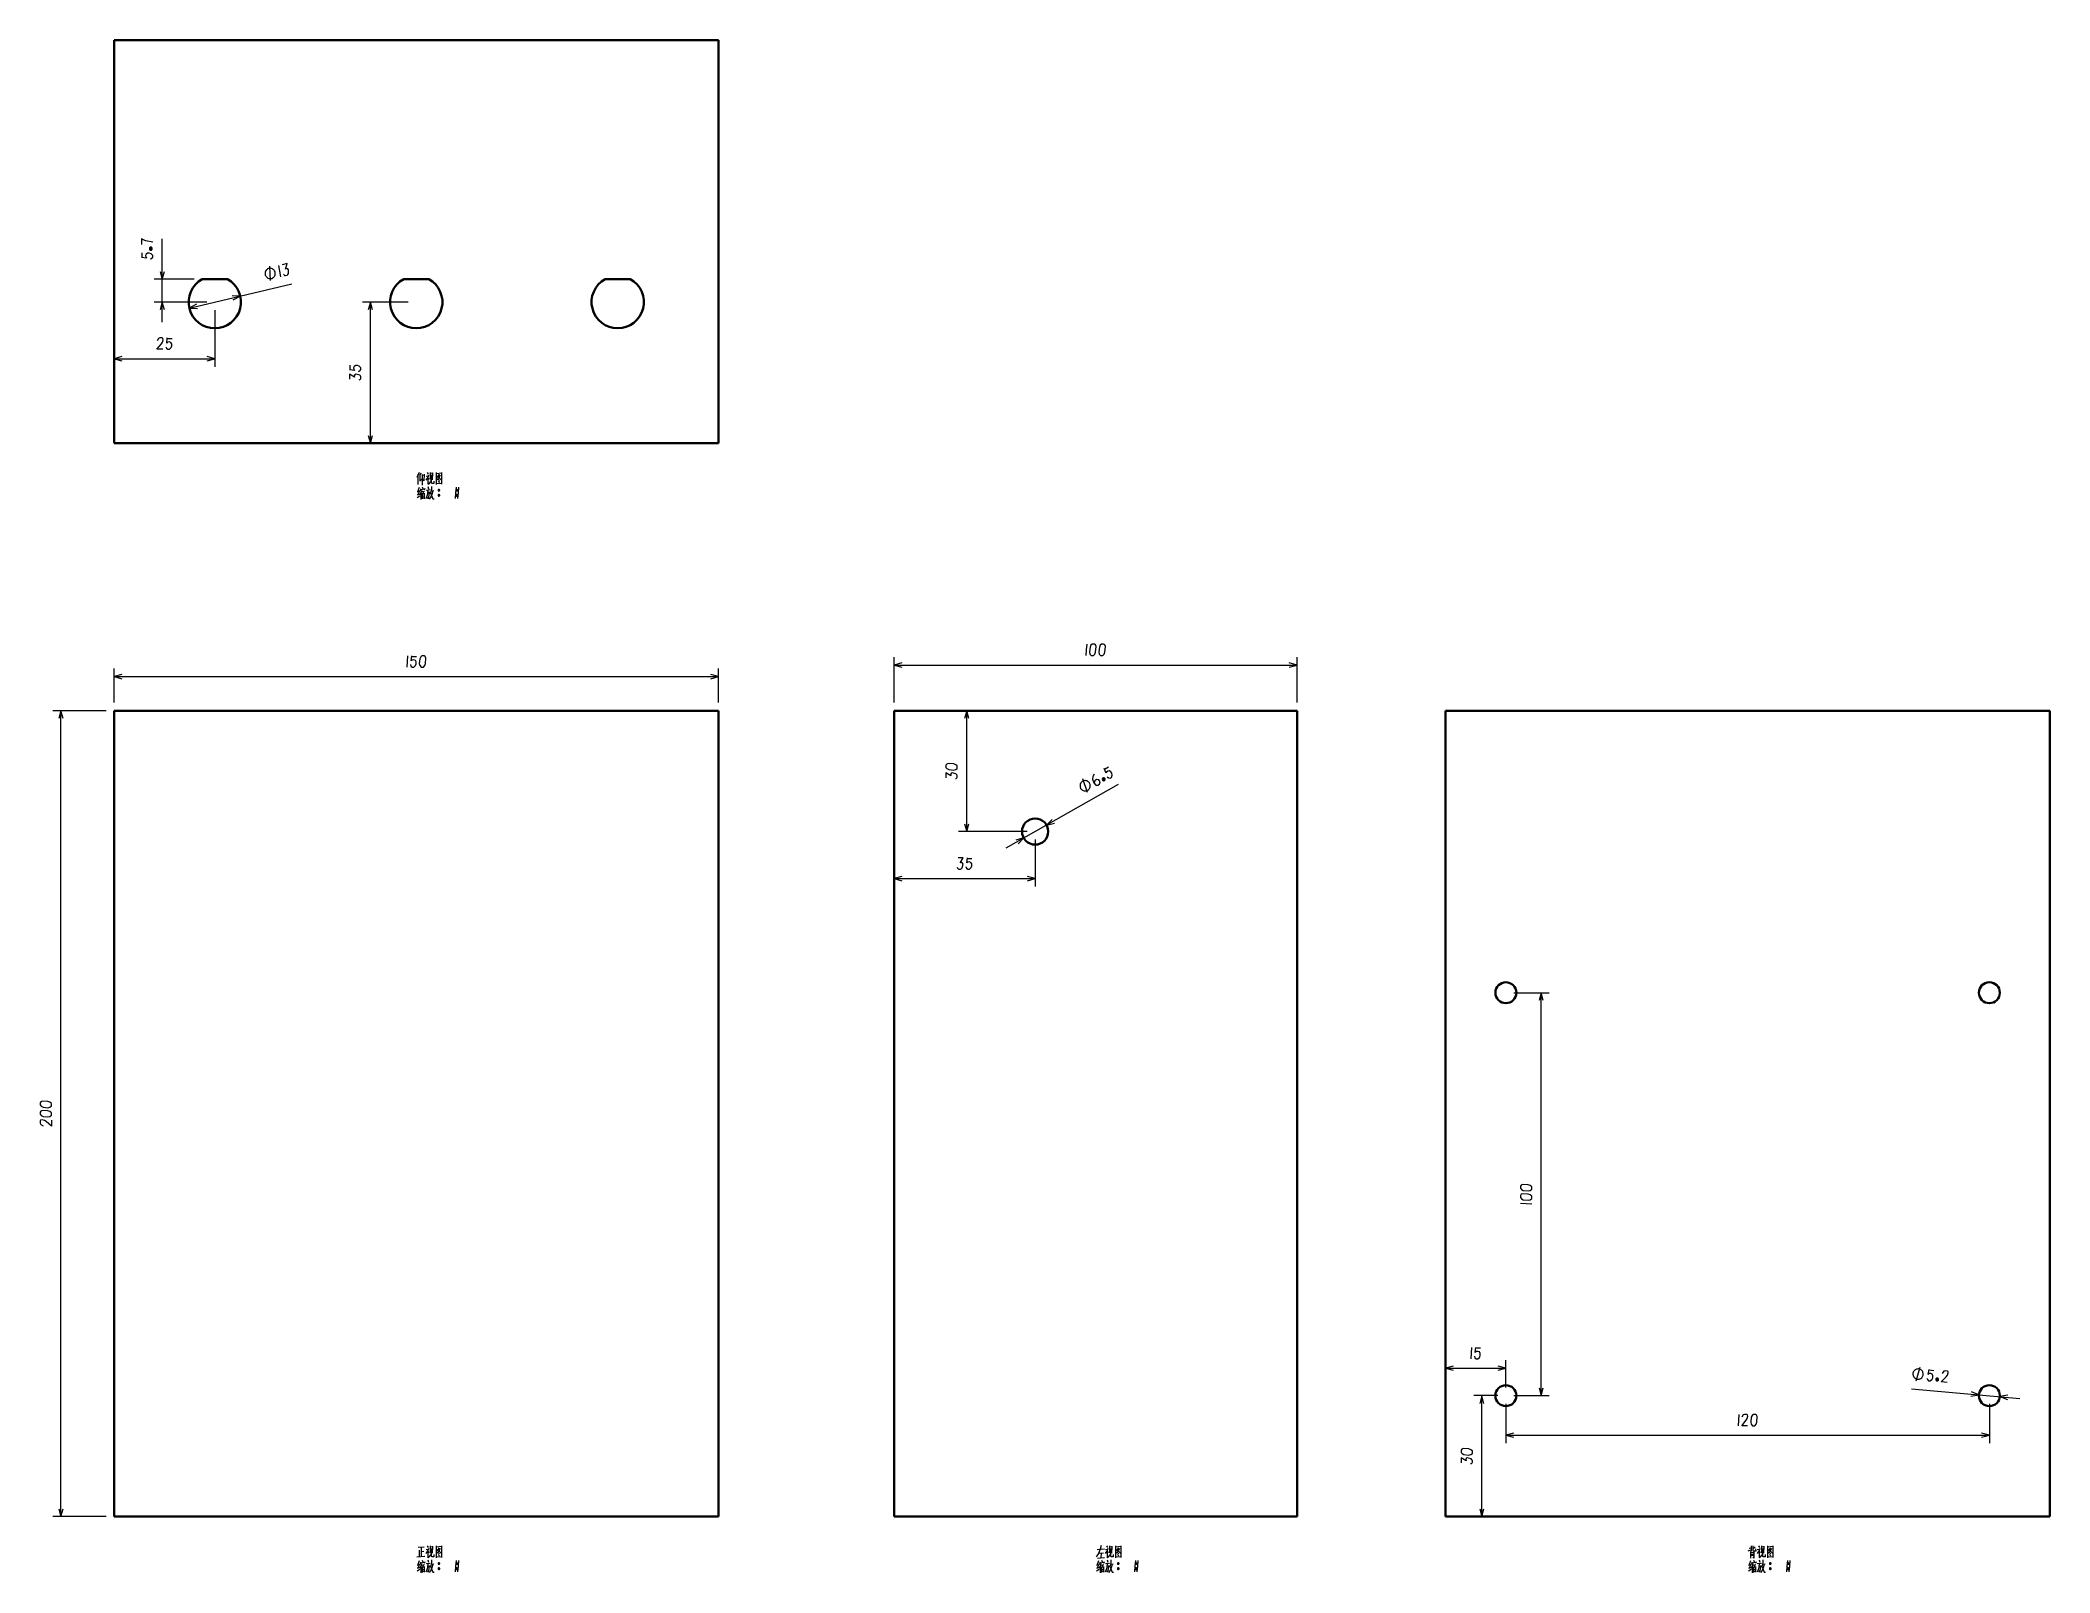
# Model space of a CAD drawing. Extents: x 40 to 539, y 96 to 476.
import ezdxf

# ---------------------------------------------------------------- set-up
doc = ezdxf.new("R2010")
doc.units = 0

msp = doc.modelspace()

# ---------------------------------------------------------------- linework, layer by layer
at = {"color": 7, "lineweight": 35}
for p, q in [((208.63, 476.16), (58.63, 476.16)), ((58.63, 376.16), (58.63, 476.16)), ((208.63, 376.16), (208.63, 476.16)), ((208.63, 376.16), (58.63, 376.16)), ((58.63, 309.76), (208.63, 309.76)), ((58.63, 109.76), (58.63, 309.76)), ((208.63, 309.76), (208.63, 109.76)), ((252.23, 309.76), (352.23, 309.76)), ((252.23, 109.76), (252.23, 309.76)), ((352.23, 109.76), (352.23, 309.76)), ((389.05, 309.76), (389.05, 109.76)), ((539.05, 309.76), (389.05, 309.76)), ((539.05, 109.76), (539.05, 309.76)), ((208.63, 109.76), (58.63, 109.76)), ((252.23, 109.76), (352.23, 109.76)), ((389.05, 109.76), (539.05, 109.76))]:
    msp.add_line(p, q, dxfattribs=at)
at = {"color": 7, "lineweight": 13}
for p, q in [((70.59, 406.16), (70.59, 426.83)), ((77.31, 409.66), (102.74, 415.69)), ((122.25, 376.16), (122.25, 411.16)), ((58.63, 397.11), (83.63, 397.11)), ((252.23, 321.08), (352.23, 321.08)), ((58.63, 318.2), (208.63, 318.2)), ((45.45, 109.76), (45.45, 309.76)), ((270.24, 279.76), (270.24, 309.76)), ((280.06, 275.69), (307.89, 291.48)), ((252.23, 268.09), (287.23, 268.09)), ((412.83, 139.76), (412.83, 239.76)), ((398.08, 109.76), (398.08, 139.76)), ((504.74, 141.49), (531.62, 139.08)), ((404.05, 129.96), (524.05, 129.96))]:
    msp.add_line(p, q, dxfattribs=at)
at = {"color": 7, "lineweight": 13, "ltscale": 0.248017}
msp.add_line((78.51, 416.86), (68.59, 416.86), dxfattribs=at)
at = {"color": 7, "lineweight": 35, "ltscale": 0.156205}
for p, q in [((86.76, 416.86), (80.51, 416.86)), ((130.51, 416.86), (136.76, 416.86)), ((180.51, 416.86), (186.76, 416.86))]:
    msp.add_line(p, q, dxfattribs=at)
at = {"color": 7, "lineweight": 13, "ltscale": 0.32612}
msp.add_line((81.63, 411.16), (68.59, 411.16), dxfattribs=at)
at = {"color": 7, "lineweight": 13, "ltscale": 0.351288}
msp.add_line((83.63, 409.16), (83.63, 395.11), dxfattribs=at)
at = {"color": 7, "lineweight": 13, "ltscale": 0.284598}
msp.add_line((131.63, 411.16), (120.25, 411.16), dxfattribs=at)
at = {"color": 7, "lineweight": 13, "ltscale": 0.211037}
for p, q in [((58.63, 311.76), (58.63, 320.2)), ((208.63, 311.76), (208.63, 320.2))]:
    msp.add_line(p, q, dxfattribs=at)
at = {"color": 7, "lineweight": 13, "ltscale": 0.282982}
for p, q in [((252.23, 311.76), (252.23, 323.08)), ((352.23, 311.76), (352.23, 323.08))]:
    msp.add_line(p, q, dxfattribs=at)
at = {"color": 7, "lineweight": 13, "ltscale": 0.329712}
for p, q in [((56.63, 309.76), (43.45, 309.76)), ((56.63, 109.76), (43.45, 109.76))]:
    msp.add_line(p, q, dxfattribs=at)
at = {"color": 7, "lineweight": 13, "ltscale": 0.424713}
msp.add_line((285.23, 279.76), (268.24, 279.76), dxfattribs=at)
at = {"color": 7, "lineweight": 13, "ltscale": 0.291852}
msp.add_line((287.23, 277.76), (287.23, 266.09), dxfattribs=at)
at = {"color": 7, "lineweight": 13, "ltscale": 0.21961}
for p, q in [((406.05, 239.76), (414.83, 239.76)), ((406.05, 139.76), (414.83, 139.76))]:
    msp.add_line(p, q, dxfattribs=at)
at = {"color": 7, "lineweight": 13, "ltscale": 0.375}
msp.add_line((389.05, 146.58), (404.05, 146.58), dxfattribs=at)
at = {"color": 7, "lineweight": 13, "ltscale": 0.170522}
msp.add_line((404.05, 141.76), (404.05, 148.58), dxfattribs=at)
at = {"color": 7, "lineweight": 13, "ltscale": 0.149123}
msp.add_line((402.05, 139.76), (396.08, 139.76), dxfattribs=at)
at = {"color": 7, "lineweight": 13, "ltscale": 0.245}
for p, q in [((404.05, 137.76), (404.05, 127.96)), ((524.05, 137.76), (524.05, 127.96))]:
    msp.add_line(p, q, dxfattribs=at)
at = {"color": 7, "lineweight": 13}
for points in [[(68.24, 426.06), (66.52, 426.34), (65.89, 426.58), (65.44, 426.83), (65.44, 425.46)], [(67.54, 424.13), (67.54, 424.69)], [(67.75, 424.76), (67.75, 424.06)], [(67.96, 424.13), (67.96, 424.69)], [(67.61, 421.86), (67.99, 422), (68.24, 422.31), (68.24, 422.73), (67.82, 423.15), (67.4, 423.29), (66.94, 423.29), (66.56, 423.08), (66.42, 422.7), (66.49, 422.31), (66.7, 422.07), (65.44, 422.21)], [(65.58, 422.21), (65.58, 423.36)], [(97.44, 416.49), (97.31, 420.05)], [(99.48, 420.21), (99.7, 418.82), (99.92, 417.43)], [(100.7, 418.09), (100.81, 417.9), (100.96, 417.75), (101.18, 417.73), (101.59, 417.83), (101.73, 417.97), (101.92, 418.23), (101.91, 419.2), (101.72, 419.41), (101.41, 419.48), (101.15, 419.34), (101.55, 420.7), (100.33, 420.41)], [(70.07, 418.79), (70.59, 416.86), (71.11, 418.79)], [(71.11, 409.23), (70.59, 411.16), (70.07, 409.23)], [(79.07, 410.61), (77.31, 409.66), (79.31, 409.6)], [(88.2, 411.71), (89.96, 412.66), (87.96, 412.72)], [(122.77, 409.23), (122.25, 411.16), (121.73, 409.23)], [(70.73, 399.46), (69.26, 399.46), (70.38, 400.79), (70.66, 401.21), (70.8, 401.8), (70.73, 402.15), (70.56, 402.26), (69.96, 402.26), (69.65, 402.12), (69.3, 401.56)], [(71.5, 400.09), (71.64, 399.7), (71.96, 399.46), (72.38, 399.46), (72.8, 399.88), (72.94, 400.3), (72.94, 400.75), (72.73, 401.14), (72.34, 401.28), (71.96, 401.21), (71.71, 401), (71.85, 402.26)], [(71.85, 402.12), (73.01, 402.12)], [(60.57, 397.62), (58.63, 397.11), (60.57, 396.59)], [(81.7, 396.59), (83.63, 397.11), (81.7, 397.62)], [(119.27, 393.97), (119.66, 394.11), (119.9, 394.43), (119.9, 394.85), (119.48, 395.27), (119.06, 395.41), (118.61, 395.41), (118.22, 395.2), (118.08, 394.81), (118.15, 394.43), (118.36, 394.18), (117.1, 394.32)], [(117.24, 394.32), (117.24, 395.48)], [(119.45, 391.84), (119.66, 391.91), (119.83, 392.01), (119.9, 392.22), (119.9, 392.64), (119.8, 392.82), (119.59, 393.06), (118.64, 393.27), (118.4, 393.13), (118.26, 392.85), (118.33, 392.57), (117.1, 393.27), (117.1, 392.01)], [(121.73, 378.09), (122.25, 376.16), (122.77, 378.09)], [(134.33, 368.91), (133.74, 367.62)], [(134.3, 364.12), (133.88, 363.98)], [(134.37, 365.13), (133.91, 364.05)], [(134.44, 364.36), (133.98, 363.35)], [(134.12, 365.87), (134.12, 367.09), (134.12, 368.35)], [(134.54, 368.21), (134.96, 368.74)], [(134.54, 368.35), (134.54, 366.78)], [(134.54, 366.78), (135.07, 367.3)], [(134.68, 364.82), (134.58, 364.26)], [(134.68, 364.68), (135.73, 364.82)], [(134.93, 364.4), (134.75, 363.84)], [(135, 364.12), (135.7, 364.22)], [(135.07, 365.31), (135.24, 364.92)], [(135.1, 368.39), (135.1, 367.09), (135.1, 365.76)], [(135.1, 368.18), (135.63, 368.25)], [(135.31, 364.15), (135.24, 363.59)], [(135.59, 366.78), (135.31, 367.13)], [(135.59, 366.78), (135.7, 368.49)], [(135.77, 364.92), (135.63, 364.47)], [(136.68, 368.21), (136.5, 367.72), (136.01, 366.99)], [(136.54, 364.54), (136.43, 363.63), (136.33, 363.21), (136.01, 362.33)], [(136.05, 368), (136.61, 368.07)], [(136.05, 364.47), (137.1, 364.61)], [(136.33, 368.88), (136.61, 368.46)], [(136.5, 367.72), (136.5, 365.94)], [(136.5, 367.55), (136.82, 367.23)], [(136.54, 365.38), (136.64, 364.82)], [(136.61, 365.94), (136.89, 366.22)], [(136.89, 366.22), (137.13, 366.57)], [(137.1, 368.84), (137.1, 367.16)], [(137.76, 368.67), (137.1, 368.6)], [(137.31, 367.2), (137.13, 366.57)], [(137.38, 364.68), (137.24, 364.05)], [(137.41, 368.25), (137.31, 367.2)], [(137.31, 364.29), (138.01, 364.43)], [(137.45, 365.41), (137.38, 364.68)], [(137.45, 366.22), (137.45, 367.3)], [(137.59, 366.11), (137.45, 366.22)], [(137.73, 364.36), (137.52, 363.42)], [(138.01, 366.11), (137.59, 366.11)], [(137.69, 367.09), (137.76, 368.77)], [(138.01, 366.74), (138.01, 366.11)], [(138.53, 368.88), (138.53, 367.41), (138.53, 365.9)], [(138.53, 368.84), (138.53, 367.44), (138.53, 366.04)], [(140, 368.7), (138.53, 368.56)], [(138.53, 366.15), (139.9, 366.25)], [(138.6, 366.95), (139.09, 367.37)], [(139.3, 368.42), (138.74, 367.62)], [(139.06, 367.86), (139.76, 367.13)], [(139.06, 366.78), (139.41, 366.39)], [(139.06, 364.5), (139.44, 364.5)], [(139.09, 368.07), (139.55, 368.14)], [(139.09, 367.37), (139.3, 367.65)], [(139.09, 364.61), (139.41, 364.61)], [(139.09, 364.36), (139.41, 364.36)], [(139.16, 367.16), (139.41, 366.88)], [(139.3, 367.65), (139.65, 368.28)], [(139.76, 367.13), (139.93, 367.16)], [(139.97, 365.97), (139.97, 366.08), (139.9, 366.25)], [(139.97, 366.08), (139.97, 367.44), (140, 368.84)], [(143.5, 365.24), (143.4, 363.84), (143.29, 362.44)], [(143.5, 364.5), (143.89, 364.5)], [(143.54, 364.61), (143.85, 364.61)], [(143.54, 364.36), (143.85, 364.36)], [(144.1, 365.24), (143.99, 363.84), (143.89, 362.44)], [(133.84, 362.68), (134.54, 363.07)], [(133.95, 363.35), (134.47, 363.52)], [(134.75, 363.84), (134.44, 363.35)], [(134.79, 363.91), (134.79, 362.19)], [(135.07, 363.7), (135.1, 362.3)], [(135.07, 363.59), (135.59, 363.66)], [(135.1, 363.03), (135.49, 363.1)], [(135.56, 362.54), (135.14, 362.47)], [(135.63, 363.77), (135.56, 362.37)], [(136.85, 364.05), (136.75, 363.21), (136.61, 362.37), (136.4, 362.65)], [(136.47, 363.87), (136.85, 363.94)], [(137.24, 362.79), (136.85, 362.26)], [(137.24, 364.05), (137.06, 363.49)], [(137.17, 363.8), (137.73, 362.37)], [(137.52, 363.42), (137.24, 362.79)], [(137.73, 362.37), (138.04, 362.37)], [(139.06, 363.24), (139.44, 363.24)], [(139.09, 363.35), (139.41, 363.35)], [(139.09, 363.1), (139.41, 363.1)], [(143.5, 363.24), (143.89, 363.24)], [(143.54, 363.35), (143.85, 363.35)], [(143.54, 363.1), (143.85, 363.1)], [(300.03, 326.23), (299.92, 324.83), (299.82, 323.43)], [(131.48, 323.35), (131.38, 321.95), (131.27, 320.55)], [(132.18, 321.18), (132.32, 320.8), (132.64, 320.55), (133.06, 320.55), (133.48, 320.97), (133.62, 321.39), (133.62, 321.85), (133.41, 322.23), (133.02, 322.37), (132.64, 322.3), (132.39, 322.09), (132.53, 323.35)], [(132.53, 323.21), (133.69, 323.21)], [(254.16, 321.6), (252.23, 321.08), (254.16, 320.56)], [(350.3, 320.56), (352.23, 321.08), (350.3, 321.6)], [(60.57, 318.72), (58.63, 318.2), (60.57, 317.68)], [(206.7, 317.68), (208.63, 318.2), (206.7, 318.72)], [(45.96, 307.83), (45.45, 309.76), (44.93, 307.83)], [(270.76, 307.83), (270.24, 309.76), (269.73, 307.83)], [(267.44, 292.89), (267.65, 292.96), (267.82, 293.06), (267.89, 293.27), (267.89, 293.69), (267.79, 293.87), (267.58, 294.11), (266.63, 294.32), (266.39, 294.18), (266.25, 293.9), (266.32, 293.62), (265.09, 294.32), (265.09, 293.06)], [(305.11, 293.33), (305.42, 293.06), (305.81, 293.01), (306.18, 293.21), (306.34, 293.79), (306.25, 294.22), (306.03, 294.62), (305.65, 294.85), (305.25, 294.78), (304.95, 294.53), (304.84, 294.23), (304.34, 295.39)], [(304.41, 295.27), (305.41, 295.84)], [(300.2, 289.42), (299.08, 292.81)], [(301.84, 293.97), (301.54, 293.44), (301.5, 292.73), (301.83, 291.87), (302.28, 291.29), (302.8, 291.3), (303.23, 291.54), (303.38, 292.11), (303.01, 292.62), (302.49, 292.69), (302.02, 292.38), (301.88, 291.86)], [(303.92, 292.73), (304.4, 293.01)], [(304.57, 292.86), (303.96, 292.52)], [(304.12, 292.37), (304.61, 292.65)], [(269.73, 281.69), (270.24, 279.76), (270.76, 281.69)], [(291.48, 282.77), (290.06, 281.37), (291.99, 281.87)], [(282.98, 276.75), (284.41, 278.16), (282.47, 277.65)], [(267.91, 270.89), (267.98, 270.68), (268.09, 270.51), (268.3, 270.44), (268.72, 270.44), (268.89, 270.54), (269.14, 270.75), (269.35, 271.7), (269.21, 271.94), (268.93, 272.08), (268.65, 272.01), (269.35, 273.24), (268.09, 273.24)], [(270.05, 271.07), (270.19, 270.68), (270.5, 270.44), (270.92, 270.44), (271.34, 270.86), (271.48, 271.28), (271.48, 271.73), (271.27, 272.12), (270.89, 272.26), (270.5, 272.19), (270.26, 271.98), (270.4, 273.24)], [(270.4, 273.1), (271.55, 273.1)], [(254.16, 268.6), (252.23, 268.09), (254.16, 267.57)], [(285.3, 267.57), (287.23, 268.09), (285.3, 268.6)], [(413.35, 237.83), (412.83, 239.76), (412.32, 237.83)], [(43.1, 208.15), (43.1, 206.68), (41.77, 207.8), (41.35, 208.08), (40.75, 208.22), (40.4, 208.15), (40.3, 207.98), (40.3, 207.38), (40.44, 207.07), (41, 206.72)], [(407.68, 187.56), (409.08, 187.45), (410.48, 187.35)], [(395.55, 151.73), (395.45, 150.33), (395.34, 148.93)], [(396.25, 149.56), (396.39, 149.18), (396.71, 148.93), (397.13, 148.93), (397.55, 149.35), (397.69, 149.77), (397.69, 150.23), (397.48, 150.61), (397.09, 150.75), (396.71, 150.68), (396.46, 150.47), (396.6, 151.73)], [(396.6, 151.59), (397.76, 151.59)], [(390.98, 147.1), (389.05, 146.58), (390.98, 146.06)], [(402.12, 146.06), (404.05, 146.58), (402.12, 147.1)], [(505.85, 143.4), (506.86, 146.83)], [(508.56, 144.14), (508.67, 143.75), (508.96, 143.48), (509.38, 143.44), (509.83, 143.82), (510.01, 144.22), (510.05, 144.68), (509.88, 145.08), (509.51, 145.25), (509.12, 145.22), (508.85, 145.03), (509.11, 146.27)], [(509.09, 146.13), (510.24, 146.03)], [(513.56, 143.06), (512.1, 143.19), (513.33, 144.42), (513.65, 144.81), (513.84, 145.39), (513.8, 145.75), (513.64, 145.87), (513.04, 145.92), (512.72, 145.81), (512.32, 145.28)], [(398.6, 137.83), (398.08, 139.76), (397.57, 137.83)], [(412.32, 141.69), (412.83, 139.76), (413.35, 141.69)], [(511.44, 143.74), (510.75, 143.81)], [(510.8, 143.59), (511.36, 143.54)], [(510.84, 144.01), (511.39, 143.96)], [(519.49, 139.65), (521.46, 139.99), (519.58, 140.68)], [(528.61, 139.87), (526.64, 139.53), (528.52, 138.84)], [(461.88, 135.11), (461.77, 133.71), (461.67, 132.31)], [(464.05, 132.31), (462.58, 132.31), (463.7, 133.64), (463.98, 134.06), (464.12, 134.66), (464.05, 135.01), (463.87, 135.11), (463.28, 135.11), (462.96, 134.97), (462.61, 134.41)], [(405.98, 130.48), (404.05, 129.96), (405.98, 129.44)], [(522.12, 129.44), (524.05, 129.96), (522.12, 130.48)], [(395.28, 122.89), (395.49, 122.96), (395.66, 123.06), (395.73, 123.27), (395.73, 123.69), (395.63, 123.87), (395.42, 124.11), (394.47, 124.32), (394.23, 124.18), (394.09, 123.9), (394.16, 123.62), (392.93, 124.32), (392.93, 123.06)], [(44.93, 111.69), (45.45, 109.76), (45.96, 111.69)], [(397.57, 111.69), (398.08, 109.76), (398.6, 111.69)], [(133.81, 99.79), (135.77, 99.89)], [(134.09, 102.2), (135.59, 102.27)], [(134.37, 101.4), (134.37, 99.82)], [(134.86, 102.2), (134.86, 101.05), (134.86, 99.86)], [(134.86, 101.08), (135.49, 101.15)], [(136.68, 101.82), (136.5, 101.33), (136.01, 100.59)], [(136.05, 101.61), (136.61, 101.68)], [(136.33, 102.48), (136.61, 102.06)], [(136.5, 101.33), (136.5, 99.54)], [(136.5, 101.15), (136.82, 100.84)], [(136.61, 99.54), (136.89, 99.82)], [(136.89, 99.82), (137.13, 100.17)], [(137.1, 102.45), (137.1, 100.77)], [(137.76, 102.27), (137.1, 102.2)], [(137.31, 100.8), (137.13, 100.17)], [(137.41, 101.85), (137.31, 100.8)], [(137.45, 99.82), (137.45, 100.91)], [(137.59, 99.72), (137.45, 99.82)], [(137.69, 100.7), (137.76, 102.38)], [(138.01, 100.35), (138.01, 99.72)], [(138.53, 102.48), (138.53, 101.01), (138.53, 99.51)], [(138.53, 102.45), (138.53, 101.05), (138.53, 99.65)], [(140, 102.31), (138.53, 102.17)], [(138.53, 99.75), (139.9, 99.86)], [(138.6, 100.56), (139.09, 100.98)], [(139.3, 102.03), (138.74, 101.22)], [(139.06, 101.47), (139.76, 100.73)], [(139.06, 100.38), (139.41, 100)], [(139.09, 101.68), (139.55, 101.75)], [(139.09, 100.98), (139.3, 101.26)], [(139.16, 100.77), (139.41, 100.49)], [(139.3, 101.26), (139.65, 101.89)], [(139.76, 100.73), (139.93, 100.77)], [(139.97, 99.58), (139.97, 99.68), (139.9, 99.86)], [(139.97, 99.68), (139.97, 101.05), (140, 102.45)], [(302.93, 100.59), (302.37, 99.72)], [(302.58, 101.57), (304.4, 101.71)], [(303.39, 101.64), (302.93, 100.59)], [(303.07, 100.66), (304.16, 100.77)], [(303.6, 102.59), (303.39, 101.64)], [(303.6, 100.7), (303.56, 99.51)], [(305.28, 101.82), (305.1, 101.33), (304.61, 100.59)], [(304.65, 101.61), (305.21, 101.68)], [(304.93, 102.48), (305.21, 102.06)], [(305.1, 101.33), (305.1, 99.54)], [(305.1, 101.15), (305.42, 100.84)], [(305.21, 99.54), (305.49, 99.82)], [(305.49, 99.82), (305.73, 100.17)], [(305.7, 102.45), (305.7, 100.77)], [(306.36, 102.27), (305.7, 102.2)], [(305.91, 100.8), (305.73, 100.17)], [(306.01, 101.85), (305.91, 100.8)], [(306.05, 99.82), (306.05, 100.91)], [(306.19, 99.72), (306.05, 99.82)], [(306.29, 100.7), (306.36, 102.38)], [(306.61, 100.35), (306.61, 99.72)], [(307.13, 102.48), (307.13, 101.01), (307.13, 99.51)], [(307.13, 102.45), (307.13, 101.05), (307.13, 99.65)], [(308.6, 102.31), (307.13, 102.17)], [(307.13, 99.75), (308.5, 99.86)], [(307.2, 100.56), (307.69, 100.98)], [(307.9, 102.03), (307.34, 101.22)], [(307.66, 101.47), (308.36, 100.73)], [(307.66, 100.38), (308.01, 100)], [(307.69, 101.68), (308.15, 101.75)], [(307.69, 100.98), (307.9, 101.26)], [(307.76, 100.77), (308.01, 100.49)], [(307.9, 101.26), (308.25, 101.89)], [(308.36, 100.73), (308.53, 100.77)], [(308.57, 99.58), (308.57, 99.68), (308.5, 99.86)], [(308.57, 99.68), (308.57, 101.05), (308.6, 102.45)], [(464.22, 101.22), (464.96, 101.5)], [(464.43, 101.89), (464.96, 102.03)], [(464.78, 101.05), (464.78, 99.4)], [(464.78, 100.87), (465.62, 100.94)], [(464.78, 100.45), (465.45, 100.52)], [(464.78, 100.14), (465.45, 100.21)], [(464.96, 102.48), (464.96, 101.15)], [(465.34, 102.48), (465.34, 101.4)], [(465.9, 102.2), (465.34, 101.68)], [(465.34, 101.4), (465.45, 101.26)], [(465.45, 101.26), (466.15, 101.29)], [(465.62, 101.01), (465.62, 99.44)], [(466.15, 101.29), (466.11, 101.78)], [(467.09, 101.82), (466.92, 101.33), (466.43, 100.59)], [(466.46, 101.61), (467.02, 101.68)], [(466.74, 102.48), (467.02, 102.06)], [(466.92, 101.33), (466.92, 99.54)], [(466.92, 101.15), (467.23, 100.84)], [(467.02, 99.54), (467.3, 99.82)], [(467.3, 99.82), (467.55, 100.17)], [(467.51, 102.45), (467.51, 100.77)], [(468.18, 102.27), (467.51, 102.2)], [(467.72, 100.8), (467.55, 100.17)], [(467.83, 101.85), (467.72, 100.8)], [(467.86, 99.82), (467.86, 100.91)], [(468, 99.72), (467.86, 99.82)], [(468.11, 100.7), (468.18, 102.38)], [(468.42, 100.35), (468.42, 99.72)], [(468.95, 102.48), (468.95, 101.01), (468.95, 99.51)], [(468.95, 102.45), (468.95, 101.05), (468.95, 99.65)], [(470.42, 102.31), (468.95, 102.17)], [(468.95, 99.75), (470.31, 99.86)], [(469.02, 100.56), (469.51, 100.98)], [(469.72, 102.03), (469.16, 101.22)], [(469.47, 101.47), (470.17, 100.73)], [(469.47, 100.38), (469.82, 100)], [(469.51, 101.68), (469.96, 101.75)], [(469.51, 100.98), (469.72, 101.26)], [(469.58, 100.77), (469.82, 100.49)], [(469.72, 101.26), (470.07, 101.89)], [(470.17, 100.73), (470.35, 100.77)], [(470.38, 99.58), (470.38, 99.68), (470.31, 99.86)], [(470.38, 99.68), (470.38, 101.05), (470.42, 102.45)], [(133.84, 96.29), (134.54, 96.67)], [(134.3, 97.72), (133.88, 97.58)], [(134.37, 98.74), (133.91, 97.65)], [(133.95, 96.95), (134.47, 97.13)], [(134.44, 97.97), (133.98, 96.95)], [(134.75, 97.44), (134.44, 96.95)], [(134.68, 98.42), (134.58, 97.86)], [(134.68, 98.28), (135.73, 98.42)], [(134.93, 98), (134.75, 97.44)], [(134.79, 97.51), (134.79, 95.8)], [(135, 97.72), (135.7, 97.83)], [(135.07, 98.91), (135.24, 98.53)], [(135.07, 97.3), (135.1, 95.9)], [(135.07, 97.2), (135.59, 97.27)], [(135.1, 96.64), (135.49, 96.71)], [(135.56, 96.15), (135.14, 96.08)], [(135.31, 97.76), (135.24, 97.2)], [(135.63, 97.37), (135.56, 95.97)], [(135.77, 98.53), (135.63, 98.07)], [(136.54, 98.14), (136.43, 97.23), (136.33, 96.81), (136.01, 95.94)], [(136.05, 98.07), (137.1, 98.21)], [(136.85, 97.65), (136.75, 96.81), (136.61, 95.97), (136.4, 96.25)], [(136.47, 97.48), (136.85, 97.55)], [(136.54, 98.98), (136.64, 98.42)], [(137.24, 96.39), (136.85, 95.87)], [(137.24, 97.65), (137.06, 97.09)], [(137.17, 97.41), (137.73, 95.97)], [(137.38, 98.28), (137.24, 97.65)], [(137.52, 97.02), (137.24, 96.39)], [(137.31, 97.9), (138.01, 98.04)], [(137.45, 99.02), (137.38, 98.28)], [(137.73, 97.97), (137.52, 97.02)], [(138.01, 99.72), (137.59, 99.72)], [(137.73, 95.97), (138.04, 95.97)], [(139.06, 98.11), (139.44, 98.11)], [(139.06, 96.85), (139.44, 96.85)], [(139.09, 98.21), (139.41, 98.21)], [(139.09, 97.97), (139.41, 97.97)], [(139.09, 96.95), (139.41, 96.95)], [(139.09, 96.71), (139.41, 96.71)], [(143.5, 98.84), (143.4, 97.44), (143.29, 96.04)], [(143.5, 98.11), (143.89, 98.11)], [(143.5, 96.85), (143.89, 96.85)], [(143.54, 98.21), (143.85, 98.21)], [(143.54, 97.97), (143.85, 97.97)], [(143.54, 96.95), (143.85, 96.95)], [(143.54, 96.71), (143.85, 96.71)], [(144.1, 98.84), (143.99, 97.44), (143.89, 96.04)], [(302.44, 96.29), (303.14, 96.67)], [(302.9, 97.72), (302.48, 97.58)], [(302.97, 98.74), (302.51, 97.65)], [(302.55, 96.95), (303.07, 97.13)], [(303.04, 97.97), (302.58, 96.95)], [(302.69, 99.47), (304.4, 99.58)], [(303.35, 97.44), (303.04, 96.95)], [(303.28, 98.42), (303.18, 97.86)], [(303.28, 98.28), (304.33, 98.42)], [(303.53, 98), (303.35, 97.44)], [(303.39, 97.51), (303.39, 95.8)], [(303.6, 97.72), (304.3, 97.83)], [(303.67, 98.91), (303.84, 98.53)], [(303.67, 97.3), (303.7, 95.9)], [(303.67, 97.2), (304.19, 97.27)], [(303.7, 96.64), (304.09, 96.71)], [(304.16, 96.15), (303.74, 96.08)], [(303.91, 97.76), (303.84, 97.2)], [(304.23, 97.37), (304.16, 95.97)], [(304.37, 98.53), (304.23, 98.07)], [(305.14, 98.14), (305.03, 97.23), (304.93, 96.81), (304.61, 95.94)], [(304.65, 98.07), (305.7, 98.21)], [(305.45, 97.65), (305.35, 96.81), (305.21, 95.97), (305, 96.25)], [(305.07, 97.48), (305.45, 97.55)], [(305.14, 98.98), (305.24, 98.42)], [(305.84, 96.39), (305.45, 95.87)], [(305.84, 97.65), (305.66, 97.09)], [(305.77, 97.41), (306.33, 95.97)], [(305.98, 98.28), (305.84, 97.65)], [(306.12, 97.02), (305.84, 96.39)], [(305.91, 97.9), (306.61, 98.04)], [(306.05, 99.02), (305.98, 98.28)], [(306.33, 97.97), (306.12, 97.02)], [(306.61, 99.72), (306.19, 99.72)], [(306.33, 95.97), (306.64, 95.97)], [(307.66, 98.11), (308.04, 98.11)], [(307.66, 96.85), (308.04, 96.85)], [(307.69, 98.21), (308.01, 98.21)], [(307.69, 97.97), (308.01, 97.97)], [(307.69, 96.95), (308.01, 96.95)], [(307.69, 96.71), (308.01, 96.71)], [(312.1, 98.84), (312, 97.44), (311.89, 96.04)], [(312.1, 98.11), (312.49, 98.11)], [(312.1, 96.85), (312.49, 96.85)], [(312.14, 98.21), (312.45, 98.21)], [(312.14, 97.97), (312.45, 97.97)], [(312.14, 96.95), (312.45, 96.95)], [(312.14, 96.71), (312.45, 96.71)], [(312.7, 98.84), (312.59, 97.44), (312.49, 96.04)], [(464.26, 96.29), (464.96, 96.67)], [(464.71, 97.72), (464.29, 97.58)], [(464.78, 98.74), (464.33, 97.65)], [(464.36, 96.95), (464.89, 97.13)], [(464.85, 97.97), (464.4, 96.95)], [(465.17, 97.44), (464.85, 96.95)], [(465.1, 98.42), (464.99, 97.86)], [(465.1, 98.28), (466.15, 98.42)], [(465.34, 98), (465.17, 97.44)], [(465.2, 97.51), (465.2, 95.8)], [(465.62, 99.44), (465.34, 99.68)], [(465.41, 97.72), (466.11, 97.83)], [(465.48, 98.91), (465.66, 98.53)], [(465.48, 97.3), (465.52, 95.9)], [(465.48, 97.2), (466.01, 97.27)], [(465.52, 96.64), (465.9, 96.71)], [(465.97, 96.15), (465.55, 96.08)], [(465.73, 97.76), (465.66, 97.2)], [(466.04, 97.37), (465.97, 95.97)], [(466.18, 98.53), (466.04, 98.07)], [(466.95, 98.14), (466.85, 97.23), (466.74, 96.81), (466.43, 95.94)], [(466.46, 98.07), (467.51, 98.21)], [(467.27, 97.65), (467.16, 96.81), (467.02, 95.97), (466.81, 96.25)], [(466.88, 97.48), (467.27, 97.55)], [(466.95, 98.98), (467.06, 98.42)], [(467.65, 96.39), (467.27, 95.87)], [(467.65, 97.65), (467.48, 97.09)], [(467.58, 97.41), (468.14, 95.97)], [(467.79, 98.28), (467.65, 97.65)], [(467.93, 97.02), (467.65, 96.39)], [(467.72, 97.9), (468.42, 98.04)], [(467.86, 99.02), (467.79, 98.28)], [(468.14, 97.97), (467.93, 97.02)], [(468.42, 99.72), (468, 99.72)], [(468.14, 95.97), (468.46, 95.97)], [(469.47, 98.11), (469.86, 98.11)], [(469.47, 96.85), (469.86, 96.85)], [(469.51, 98.21), (469.82, 98.21)], [(469.51, 97.97), (469.82, 97.97)], [(469.51, 96.95), (469.82, 96.95)], [(469.51, 96.71), (469.82, 96.71)], [(473.92, 98.84), (473.81, 97.44), (473.71, 96.04)], [(473.92, 98.11), (474.3, 98.11)], [(473.92, 96.85), (474.3, 96.85)], [(473.95, 98.21), (474.27, 98.21)], [(473.95, 97.97), (474.27, 97.97)], [(473.95, 96.95), (474.27, 96.95)], [(473.95, 96.71), (474.27, 96.71)], [(474.51, 98.84), (474.41, 97.44), (474.3, 96.04)]]:
    msp.add_lwpolyline(points, dxfattribs=at)
for points in [[(68.1, 424.27), (68.1, 424.55), (67.89, 424.76), (67.61, 424.76), (67.4, 424.55), (67.4, 424.27), (67.61, 424.06), (67.89, 424.06)], [(98.62, 418.56), (98.59, 418.68), (98.48, 418.89), (98.39, 419.05), (98.3, 419.15), (98.15, 419.29), (97.94, 419.42), (97.74, 419.5), (97.61, 419.52), (97.43, 419.54), (97.19, 419.54), (97.08, 419.52), (96.96, 419.49), (96.75, 419.38), (96.59, 419.28), (96.49, 419.2), (96.35, 419.05), (96.22, 418.83), (96.15, 418.64), (96.12, 418.51), (96.1, 418.33), (96.1, 418.09), (96.12, 417.97), (96.15, 417.86), (96.26, 417.65), (96.36, 417.49), (96.44, 417.39), (96.6, 417.25), (96.81, 417.12), (97, 417.04), (97.13, 417.01), (97.31, 417), (97.55, 416.99), (97.67, 417.02), (97.78, 417.05), (98, 417.16), (98.15, 417.25), (98.25, 417.34), (98.4, 417.49), (98.53, 417.7), (98.6, 417.9), (98.63, 418.03), (98.64, 418.21), (98.65, 418.45)], [(139.16, 364.29), (139.34, 364.29), (139.44, 364.4), (139.44, 364.57), (139.34, 364.68), (139.16, 364.68), (139.06, 364.57), (139.06, 364.4)], [(143.61, 364.29), (143.78, 364.29), (143.89, 364.4), (143.89, 364.57), (143.78, 364.68), (143.61, 364.68), (143.5, 364.57), (143.5, 364.4)], [(139.16, 363.03), (139.34, 363.03), (139.44, 363.14), (139.44, 363.31), (139.34, 363.42), (139.16, 363.42), (139.06, 363.31), (139.06, 363.14)], [(143.61, 363.03), (143.78, 363.03), (143.89, 363.14), (143.89, 363.31), (143.78, 363.42), (143.61, 363.42), (143.5, 363.31), (143.5, 363.14)], [(301.74, 323.43), (302.06, 323.82), (302.23, 324.31), (302.34, 325.71), (302.2, 326.06), (301.92, 326.23), (301.39, 326.23), (301.08, 325.99), (300.87, 325.53), (300.73, 324.34), (300.83, 323.82), (301.15, 323.43)], [(304.05, 323.43), (304.37, 323.82), (304.54, 324.31), (304.65, 325.71), (304.51, 326.06), (304.23, 326.23), (303.7, 326.23), (303.39, 325.99), (303.18, 325.53), (303.04, 324.34), (303.14, 323.82), (303.46, 323.43)], [(135.4, 320.55), (135.72, 320.94), (135.89, 321.43), (136, 322.83), (135.86, 323.18), (135.58, 323.35), (135.05, 323.35), (134.74, 323.11), (134.53, 322.65), (134.39, 321.46), (134.49, 320.94), (134.81, 320.55)], [(267.89, 296.04), (267.51, 296.35), (267.02, 296.53), (265.62, 296.63), (265.27, 296.49), (265.09, 296.21), (265.09, 295.69), (265.34, 295.37), (265.79, 295.16), (266.98, 295.02), (267.51, 295.13), (267.89, 295.44)], [(300.75, 291.74), (300.7, 291.85), (300.53, 292.02), (300.39, 292.14), (300.28, 292.22), (300.1, 292.31), (299.86, 292.38), (299.65, 292.39), (299.52, 292.39), (299.34, 292.35), (299.1, 292.29), (299, 292.23), (298.9, 292.17), (298.73, 292), (298.6, 291.87), (298.53, 291.76), (298.44, 291.57), (298.37, 291.33), (298.36, 291.12), (298.36, 290.99), (298.4, 290.81), (298.46, 290.58), (298.52, 290.48), (298.58, 290.38), (298.74, 290.2), (298.88, 290.08), (298.99, 290.01), (299.18, 289.91), (299.42, 289.85), (299.63, 289.83), (299.76, 289.84), (299.94, 289.87), (300.17, 289.94), (300.27, 290), (300.37, 290.05), (300.55, 290.22), (300.67, 290.36), (300.74, 290.46), (300.84, 290.65), (300.9, 290.89), (300.92, 291.1), (300.91, 291.23), (300.87, 291.41), (300.81, 291.64)], [(304.31, 292.32), (304.56, 292.46), (304.64, 292.74), (304.5, 292.99), (304.21, 293.06), (303.97, 292.93), (303.89, 292.64), (304.03, 292.4)], [(43.1, 212.25), (42.71, 212.56), (42.22, 212.74), (40.82, 212.84), (40.47, 212.7), (40.3, 212.42), (40.3, 211.9), (40.54, 211.58), (41, 211.37), (42.19, 211.23), (42.71, 211.34), (43.1, 211.65)], [(43.1, 209.94), (42.71, 210.25), (42.22, 210.43), (40.82, 210.53), (40.47, 210.39), (40.3, 210.11), (40.3, 209.59), (40.54, 209.27), (41, 209.06), (42.19, 208.92), (42.71, 209.03), (43.1, 209.34)], [(410.48, 191.58), (410.1, 191.9), (409.61, 192.07), (408.21, 192.18), (407.86, 192.04), (407.68, 191.76), (407.68, 191.23), (407.93, 190.92), (408.38, 190.71), (409.57, 190.57), (410.1, 190.67), (410.48, 190.99)], [(410.48, 189.27), (410.1, 189.59), (409.61, 189.76), (408.21, 189.87), (407.86, 189.73), (407.68, 189.45), (407.68, 188.92), (407.93, 188.61), (408.38, 188.4), (409.57, 188.26), (410.1, 188.36), (410.48, 188.68)], [(507.64, 145), (507.65, 145.12), (507.61, 145.35), (507.57, 145.53), (507.52, 145.65), (507.42, 145.84), (507.26, 146.03), (507.1, 146.16), (506.98, 146.23), (506.82, 146.3), (506.59, 146.38), (506.47, 146.39), (506.36, 146.4), (506.12, 146.37), (505.94, 146.32), (505.82, 146.28), (505.63, 146.18), (505.44, 146.02), (505.31, 145.85), (505.24, 145.74), (505.17, 145.57), (505.09, 145.35), (505.08, 145.23), (505.07, 145.11), (505.11, 144.88), (505.15, 144.7), (505.2, 144.57), (505.3, 144.39), (505.46, 144.2), (505.62, 144.07), (505.73, 144), (505.9, 143.93), (506.13, 143.85), (506.24, 143.84), (506.36, 143.83), (506.6, 143.86), (506.78, 143.91), (506.9, 143.95), (507.08, 144.05), (507.27, 144.21), (507.4, 144.38), (507.47, 144.49), (507.55, 144.66), (507.63, 144.88)], [(510.92, 143.44), (511.2, 143.41), (511.43, 143.6), (511.46, 143.88), (511.27, 144.11), (510.99, 144.14), (510.76, 143.95), (510.73, 143.67)], [(465.83, 132.31), (466.15, 132.7), (466.32, 133.19), (466.43, 134.59), (466.29, 134.94), (466.01, 135.11), (465.48, 135.11), (465.17, 134.87), (464.96, 134.41), (464.82, 133.22), (464.92, 132.7), (465.24, 132.31)], [(395.73, 126.04), (395.35, 126.35), (394.86, 126.53), (393.46, 126.63), (393.11, 126.49), (392.93, 126.21), (392.93, 125.69), (393.18, 125.37), (393.63, 125.16), (394.82, 125.02), (395.35, 125.13), (395.73, 125.44)], [(139.16, 97.9), (139.34, 97.9), (139.44, 98), (139.44, 98.18), (139.34, 98.28), (139.16, 98.28), (139.06, 98.18), (139.06, 98)], [(139.16, 96.64), (139.34, 96.64), (139.44, 96.74), (139.44, 96.92), (139.34, 97.02), (139.16, 97.02), (139.06, 96.92), (139.06, 96.74)], [(143.61, 97.9), (143.78, 97.9), (143.89, 98), (143.89, 98.18), (143.78, 98.28), (143.61, 98.28), (143.5, 98.18), (143.5, 98)], [(143.61, 96.64), (143.78, 96.64), (143.89, 96.74), (143.89, 96.92), (143.78, 97.02), (143.61, 97.02), (143.5, 96.92), (143.5, 96.74)], [(307.76, 97.9), (307.94, 97.9), (308.04, 98), (308.04, 98.18), (307.94, 98.28), (307.76, 98.28), (307.66, 98.18), (307.66, 98)], [(307.76, 96.64), (307.94, 96.64), (308.04, 96.74), (308.04, 96.92), (307.94, 97.02), (307.76, 97.02), (307.66, 96.92), (307.66, 96.74)], [(312.21, 97.9), (312.38, 97.9), (312.49, 98), (312.49, 98.18), (312.38, 98.28), (312.21, 98.28), (312.1, 98.18), (312.1, 98)], [(312.21, 96.64), (312.38, 96.64), (312.49, 96.74), (312.49, 96.92), (312.38, 97.02), (312.21, 97.02), (312.1, 96.92), (312.1, 96.74)], [(469.58, 97.9), (469.75, 97.9), (469.86, 98), (469.86, 98.18), (469.75, 98.28), (469.58, 98.28), (469.47, 98.18), (469.47, 98)], [(469.58, 96.64), (469.75, 96.64), (469.86, 96.74), (469.86, 96.92), (469.75, 97.02), (469.58, 97.02), (469.47, 96.92), (469.47, 96.74)], [(474.02, 97.9), (474.2, 97.9), (474.3, 98), (474.3, 98.18), (474.2, 98.28), (474.02, 98.28), (473.92, 98.18), (473.92, 98)], [(474.02, 96.64), (474.2, 96.64), (474.3, 96.74), (474.3, 96.92), (474.2, 97.02), (474.02, 97.02), (473.92, 96.92), (473.92, 96.74)]]:
    msp.add_lwpolyline(points, close=True, dxfattribs=at)
at = {"color": 7, "lineweight": 35}
for centre, radius in [((287.23, 279.76), 3.25), ((404.05, 239.76), 2.6), ((524.05, 239.76), 2.6), ((404.05, 139.76), 2.6), ((524.05, 139.76), 2.6)]:
    msp.add_circle(centre, radius, dxfattribs=at)
for centre in [(83.63, 411.16), (133.63, 411.16), (183.63, 411.16)]:
    msp.add_arc(centre, 6.5, 118.7266, 61.2734, dxfattribs=at)

doc.saveas('drawing.dxf')
